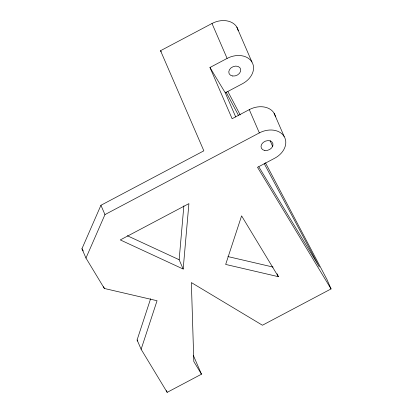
<?xml version="1.0" encoding="UTF-8"?>
<svg xmlns="http://www.w3.org/2000/svg" width="413" height="413" viewBox="0 0 413 413"><rect width="100%" height="100%" fill="white"/><g stroke="black" fill="none" stroke-linecap="round" stroke-linejoin="round"><path stroke-width="0.62" d="M183.176 269.044L188.901 203.624L120.281 239.922L183.176 269.044L179.144 259.731L183.857 205.855M193.423 355.578L201.482 374.199L167.172 392.35L141.127 349.279L137.095 339.966L150.631 298.697M141.127 349.279L157.054 300.726L104.36 288.475L85.971 258.073L81.944 248.76L100.932 205.276L203.857 150.822L160.538 50.716L211.998 23.489A19.452 14.744 -23.4 0 1 238.213 30.67M85.971 258.073L104.959 214.59L259.349 132.914A19.452 14.744 -23.4 0 1 284.165 136.507A19.452 14.744 -23.4 0 1 274.671 158.246L257.516 167.322L331.056 288.93L262.441 325.232L191.358 282.58L193.821 361.53L201.482 374.199M275.492 116.812A19.452 14.744 -23.4 0 0 249.276 109.631L232.121 118.707L209.959 67.489L227.114 58.414A19.452 14.744 -23.4 0 1 251.925 62.007A19.452 14.744 -23.4 0 1 242.431 83.746L225.276 92.822L235.725 116.962M227.914 256.571L273.081 267.077M278.362 276.679L225.668 264.428L241.595 215.875L278.362 276.679L277.102 273.767M127.318 235.735L179.144 259.731M209.959 67.489L225.276 92.822M258.812 166.811L319.368 266.953L264.196 163.558M160.538 50.716L161.204 51.816M81.944 248.76L83.256 250.934M137.095 339.966L137.756 341.055M225.999 91.975L238.43 115.268M227.888 91.531L240.206 114.897M265.44 162.774L327.029 279.622L331.056 288.93M236.814 27.082L251.925 62.007M274.093 113.224L284.165 136.507M270.107 140.57L272.626 146.393M211.998 23.489L227.114 58.414M249.276 109.631L259.349 132.914M100.932 205.276L104.959 214.59M166.418 390.605L167.172 392.35M103.601 286.73L104.36 288.475M264.862 150.497A6.226 4.719 -23.4 0 0 272.947 143.822A6.226 4.719 -23.4 0 0 263.22 142.418A6.226 4.719 -23.4 0 0 264.862 150.497M232.622 75.997A6.226 4.719 -23.4 0 0 240.707 69.322A6.226 4.719 -23.4 0 0 230.986 67.918A6.226 4.719 -23.4 0 0 232.622 75.997"/></g></svg>
